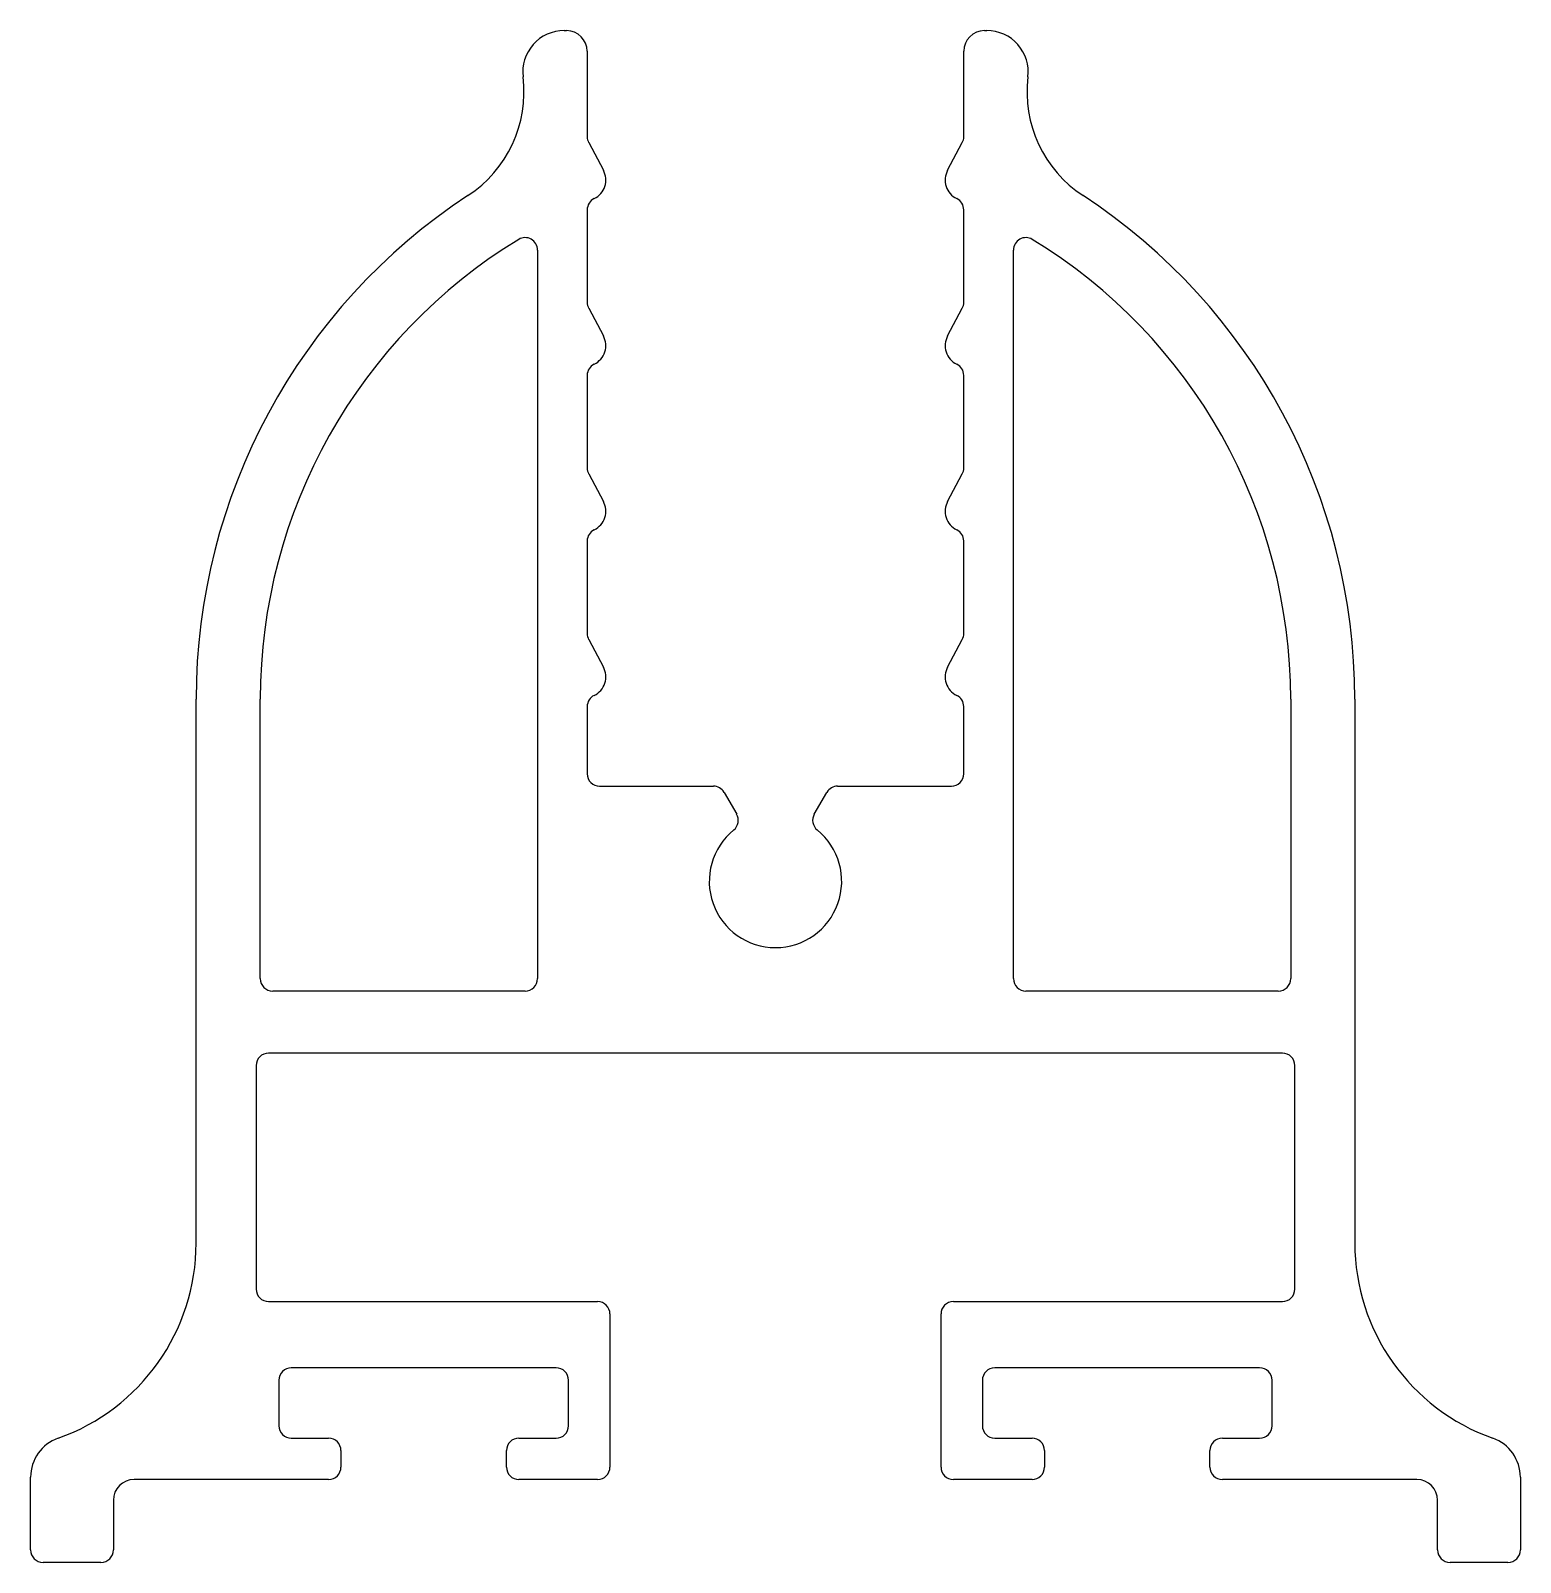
# Model space of a CAD drawing. Extents: x 71.4 to 107.4, y 17 to 54.
import ezdxf

# ---------------------------------------------------------------- set-up
doc = ezdxf.new("R2010")
doc.units = 0
doc.layers.get('0').update_dxf_attribs({"linetype": 'CONTINUOUS'})

msp = doc.modelspace()

# ---------------------------------------------------------------- linework, layer by layer
for p, q in [((84.271, 53.973), (84.329, 53.973)), ((94.429, 53.973), (94.487, 53.973)), ((84.829, 53.473), (84.829, 51.408)), ((93.929, 51.408), (93.929, 53.473)), ((84.865, 51.267), (85.22, 50.6)), ((93.538, 50.6), (93.894, 51.267)), ((84.829, 49.645), (84.829, 47.408)), ((93.929, 47.408), (93.929, 49.645)), ((83.629, 48.673), (83.629, 31.073)), ((95.129, 31.073), (95.129, 48.673)), ((84.865, 47.267), (85.22, 46.6)), ((93.538, 46.6), (93.894, 47.267)), ((84.829, 45.645), (84.829, 43.408)), ((93.929, 43.408), (93.929, 45.645)), ((84.865, 43.267), (85.22, 42.6)), ((93.538, 42.6), (93.894, 43.267)), ((84.829, 41.645), (84.829, 39.408)), ((93.929, 39.408), (93.929, 41.645)), ((84.865, 39.267), (85.22, 38.6)), ((93.538, 38.6), (93.894, 39.267)), ((75.379, 24.687), (75.379, 37.823)), ((76.929, 31.073), (76.929, 37.823)), ((101.829, 37.823), (101.829, 31.073)), ((103.379, 37.823), (103.379, 24.687)), ((84.829, 37.645), (84.829, 36.023)), ((93.929, 36.023), (93.929, 37.645)), ((85.129, 35.723), (87.878, 35.723)), ((88.138, 35.573), (88.441, 35.048)), ((90.317, 35.048), (90.621, 35.573)), ((90.88, 35.723), (93.629, 35.723)), ((83.329, 30.773), (77.229, 30.773)), ((101.529, 30.773), (95.429, 30.773)), ((101.629, 29.273), (77.129, 29.273)), ((76.829, 28.973), (76.829, 23.573)), ((101.929, 23.573), (101.929, 28.973)), ((77.129, 23.273), (85.079, 23.273)), ((85.379, 22.973), (85.379, 19.273)), ((93.379, 19.273), (93.379, 22.973)), ((93.679, 23.273), (101.629, 23.273)), ((84.079, 21.673), (77.679, 21.673)), ((101.079, 21.673), (94.679, 21.673)), ((77.379, 21.373), (77.379, 20.273)), ((84.379, 20.273), (84.379, 21.373)), ((94.379, 21.373), (94.379, 20.273)), ((101.379, 20.273), (101.379, 21.373)), ((77.679, 19.973), (78.579, 19.973)), ((78.879, 19.673), (78.879, 19.273)), ((82.879, 19.273), (82.879, 19.673)), ((83.179, 19.973), (84.079, 19.973)), ((94.679, 19.973), (95.579, 19.973)), ((95.879, 19.673), (95.879, 19.273)), ((99.879, 19.273), (99.879, 19.673)), ((100.179, 19.973), (101.079, 19.973)), ((71.379, 17.273), (71.379, 19.03)), ((78.579, 18.973), (73.879, 18.973)), ((85.079, 18.973), (83.179, 18.973)), ((95.579, 18.973), (93.679, 18.973)), ((104.879, 18.973), (100.179, 18.973)), ((107.379, 19.03), (107.379, 17.273)), ((73.379, 18.473), (73.379, 17.273)), ((105.379, 17.273), (105.379, 18.473)), ((73.079, 16.973), (71.679, 16.973)), ((107.079, 16.973), (105.679, 16.973))]:
    msp.add_line(p, q)
for centre, radius, start, end in [((84.271, 52.973), 1, 90, 186.8614), ((84.329, 53.473), 0.5, 360, 90), ((94.429, 53.473), 0.5, 90, 180), ((94.487, 52.973), 1, 353.1386, 90), ((80.3, 52.495), 3, 303.2759, 6.8614), ((98.458, 52.495), 3, 173.1386, 236.7241), ((85.129, 51.408), 0.3, 180, 208.0723), ((93.629, 51.408), 0.3, 331.9277, 0), ((84.779, 50.365), 0.5, 295.9447, 28.0723), ((93.979, 50.365), 0.5, 151.9277, 244.0553), ((89.929, 37.823), 14.55, 123.2759, 180), ((88.829, 37.823), 14.55, 0, 56.7241), ((85.129, 49.645), 0.3, 115.9447, 180), ((93.629, 49.645), 0.3, 360, 64.0553), ((89.929, 37.823), 13, 121.3111, 180), ((83.329, 48.673), 0.3, 360, 121.3111), ((95.429, 48.673), 0.3, 58.6889, 180), ((88.829, 37.823), 13, 360, 58.6889), ((85.129, 47.408), 0.3, 180, 208.0723), ((93.629, 47.408), 0.3, 331.9277, 0), ((84.779, 46.365), 0.5, 295.9447, 28.0723), ((93.979, 46.365), 0.5, 151.9277, 244.0553), ((85.129, 45.645), 0.3, 115.9447, 180), ((93.629, 45.645), 0.3, 360, 64.0553), ((85.129, 43.408), 0.3, 180, 208.0723), ((93.629, 43.408), 0.3, 331.9277, 0), ((84.779, 42.365), 0.5, 295.9447, 28.0723), ((93.979, 42.365), 0.5, 151.9277, 244.0553), ((85.129, 41.645), 0.3, 115.9447, 180), ((93.629, 41.645), 0.3, 360, 64.0553), ((85.129, 39.408), 0.3, 180, 208.0723), ((93.629, 39.408), 0.3, 331.9277, 0), ((84.779, 38.365), 0.5, 295.9446, 28.0726), ((93.979, 38.365), 0.5, 151.9274, 244.0554), ((85.129, 37.645), 0.3, 115.9446, 180), ((93.629, 37.645), 0.3, 0, 64.0554), ((85.129, 36.023), 0.3, 180, 270), ((93.629, 36.023), 0.3, 270, 0), ((87.878, 35.423), 0.3, 30, 90), ((90.88, 35.423), 0.3, 90, 150), ((88.181, 34.898), 0.3, 309.0847, 30), ((90.577, 34.898), 0.3, 150, 230.9153), ((89.379, 33.423), 1.6, 129.0847, 50.9153), ((77.229, 31.073), 0.3, 180, 270), ((83.329, 31.073), 0.3, 270, 0), ((95.429, 31.073), 0.3, 180, 270), ((101.529, 31.073), 0.3, 270, 360), ((77.129, 28.973), 0.3, 90, 180), ((101.629, 28.973), 0.3, 360, 90), ((70.379, 24.687), 5, 289.4712, 0), ((108.379, 24.687), 5, 180, 250.5288), ((77.129, 23.573), 0.3, 180, 270), ((101.629, 23.573), 0.3, 270, 0), ((85.079, 22.973), 0.3, 360, 90), ((93.679, 22.973), 0.3, 90, 180), ((77.679, 21.373), 0.3, 90, 180), ((84.079, 21.373), 0.3, 360, 90), ((94.679, 21.373), 0.3, 90, 180), ((101.079, 21.373), 0.3, 360, 90), ((77.679, 20.273), 0.3, 180, 270), ((84.079, 20.273), 0.3, 270, 0), ((94.679, 20.273), 0.3, 180, 270), ((101.079, 20.273), 0.3, 270, 0), ((72.379, 19.03), 1, 109.4712, 180), ((78.579, 19.673), 0.3, 0, 90), ((83.179, 19.673), 0.3, 90, 180), ((95.579, 19.673), 0.3, 360, 90), ((100.179, 19.673), 0.3, 90, 180), ((106.379, 19.03), 1, 360, 70.5288), ((78.579, 19.273), 0.3, 270, 360), ((83.179, 19.273), 0.3, 180, 270), ((85.079, 19.273), 0.3, 270, 0), ((93.679, 19.273), 0.3, 180, 270), ((95.579, 19.273), 0.3, 270, 0), ((100.179, 19.273), 0.3, 180, 270), ((73.879, 18.473), 0.5, 90, 180), ((104.879, 18.473), 0.5, 0, 90), ((71.679, 17.273), 0.3, 180, 270), ((73.079, 17.273), 0.3, 270, 360), ((105.679, 17.273), 0.3, 180, 270), ((107.079, 17.273), 0.3, 270, 0)]:
    msp.add_arc(centre, radius, start, end)

doc.saveas('drawing.dxf')
